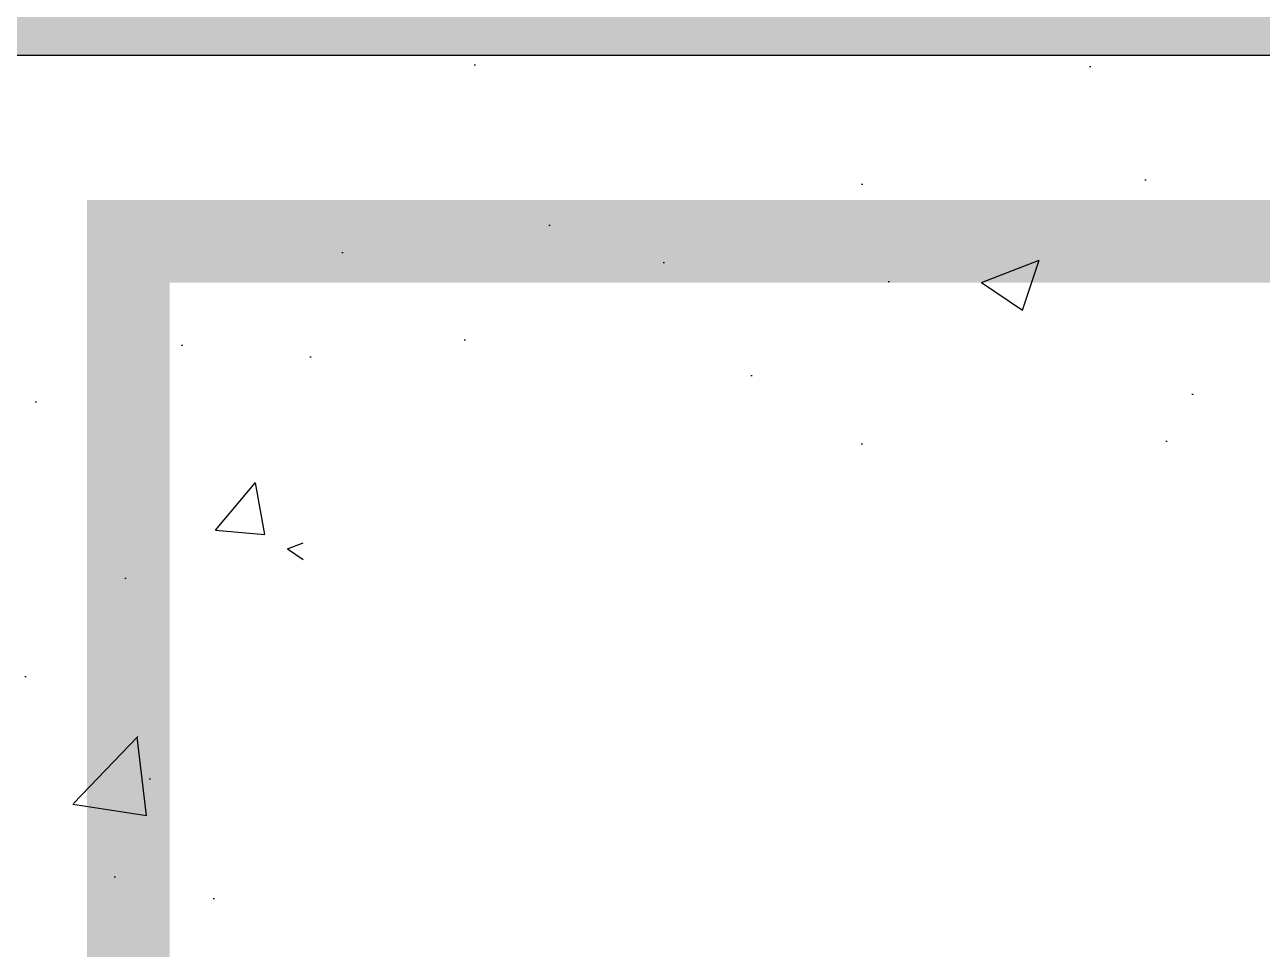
# Model space of a CAD drawing. Header units: millimetres. Extents: x 0 to 119933, y -45162 to 41221.
# Drawn here: x 4713.8 to 4863.6, y -5301.6 to -5189.7 of the extents above; entities that cross this region are included whole.
import ezdxf

# ---------------------------------------------------------------- set-up
doc = ezdxf.new("R2010")
doc.units = ezdxf.units.MM
doc.linetypes.add('ACAD_ISO02W100', pattern=[15, 12, -3])
doc.layers.add('0-dlc-sol-paving', color=250, linetype='Continuous')
doc.layers.add('F_DASH', color=8, linetype='ACAD_ISO02W100')

msp = doc.modelspace()

# ---------------------------------------------------------------- hatches: boundary and pattern name
at = {"layer": '0-dlc-sol-paving'}
h = msp.add_hatch(dxfattribs=at)
h.set_pattern_fill('AR-CONC', color=256, scale=10, style=0)
h.set_pattern_definition([(49.99999999999999, (-210562.7640807689, 1226.476317744438), (71.72601826007535, -6.275213498259511), [7.5, -82.5]), (355, (-210562.7640807689, 1226.476317744438), (-13.8751333613, 75.21921337000119), [6, -66]), (100.45144446, (-210556.7869126685, 1225.953383344427), (57.8508846727112, 68.94399909686294), [6.374019199999966, -70.11421119999946]), (46.18420000000002, (-210562.7640807689, 1246.476317744438), (106.7241330671572, -16.55192807930765), [11.24999999999993, -123.7499999999995]), (96.63563549, (-210553.8704062691, 1245.096987044437), (93.46619456742283, 97.41186007745505), [9.5610342, -105.171376]), (351.1841639899999, (-210562.7640807689, 1246.476317744438), (93.46619450547732, 97.41186002699902), [9, -99.0000001]), (21, (-210552.7640807689, 1241.476317744438), (59.69070521184616, -40.26188906653388), [7.5, -82.5]), (326.0000000000001, (-210552.7640807689, 1241.476317744438), (24.33153319215817, 72.5150045046853), [6, -66]), (71.45144474, (-210547.7898553689, 1238.121160344423), (84.02223767299711, 32.25311528063538), [6.374019000000001, -70.1142112]), (37.50000000000001, (-210562.7640807689, 1226.476317744438), (1.215985531729067, 33.28938538313115), [0, -65.19999999999999, 0, -67, 0, -66.25]), (7.499999999999999, (-210562.7640807689, 1226.476317744438), (26.30695374421486, 39.44117118823603), [0, -38.2, 0, -63.7, 0, -25.25]), (327.5, (-210585.0640807687, 1226.476317744438), (53.3822436172409, -2.255487173437976), [0, -25, 0, -78, 0, -103.5]), (317.5, (-210595.0640807687, 1226.476317744438), (58.31861693423862, 10.01049823323177), [0, -32.5, 0, -51.8, 0, -73.5])])
edge = h.paths.add_edge_path()
edge.add_line((4947.480144742876, -5193.37174965226), (4939.4801447317, -5193.37174965226))
edge.add_line((4939.4801447317, -5193.37174965226), (4726.240144747309, -5193.371749648157))
edge.add_line((4726.240144747309, -5193.371749648157), (4726.240144746378, -5196.371751534871))
edge.add_line((4726.240144746378, -5196.371751534871), (4706.240144746378, -5223.451426713002))
edge.add_line((4706.240144746378, -5223.451426713002), (4706.240144746378, -5653.451429476148))
edge.add_line((4706.240144745447, -5653.451429476148), (4747.480144746602, -5653.451429476061))
edge.add_line((4747.480144746602, -5653.451429476061), (4747.480144746602, -5243.370518421087))
edge.add_line((4747.480144746602, -5243.370518421058), (4909.559369680472, -5243.370518421058))
edge.add_arc((4900.597105813213, -5233.766598203541), 13.13611271173476, 313.0206178244434, 351.9630589781268)
edge.add_line((4913.604197360575, -5235.603178349558), (4914.833170491271, -5234.74316378913))
edge.add_line((4914.833170492202, -5234.743163789159), (4919.522205117159, -5241.443861461334))
edge.add_arc((4920.341520537622, -5240.87051842097), 1.000000000111752, 214.983676686116, 270)
edge.add_line((4920.341520537622, -5241.870518421058), (4946.480144742876, -5241.870518421058))
edge.add_arc((4946.480144742876, -5240.870518421058), 1, 270, 360)
edge.add_line((4947.480144742876, -5240.870518421058), (4947.480144742876, -5193.37174965226))
at = {"layer": 'F_DASH'}
h = msp.add_hatch(dxfattribs=at)
h.set_pattern_fill('AR-SAND', color=256, scale=0.2, style=0, double=1)
h.set_pattern_definition([(37.50000000000001, (-927.7719135852531, 8268.814706470961), (-0.3200062591968091, 9.788264746586847), [0, -7.721600000000001, 0, -8.636000000000001, 0, -8.255]), (7.499999999999999, (-927.7719135852531, 8268.814706470961), (8.990465662760053, 14.33650201136709), [0, -4.1656, 0, -6.959600000000001, 0, -2.667]), (327.5, (-934.0203135851771, 8268.814706470961), (15.81984740482916, 0.02874369357091524), [0, -2.54, 0, -9.144, 0, -11.938]), (317.5, (-934.0203135851771, 8268.814706470961), (15.27112904944594, 4.458586465144326), [0, -1.27, 0, -5.9944, 0, -6.858000000000001])])
h.paths.add_polyline_path([(4356.240144739859, -5163.371749642714), (4356.240144738927, -5193.371749641201), (4906.178730048239, -5193.37174965226), (4906.178730048239, -5163.371749653774)])

# ---------------------------------------------------------------- linework, layer by layer
at = {"layer": 'F_DASH', "ltscale": 200}
msp.add_lwpolyline([(4356.240144738927, -5163.37174964254), (4356.240144739859, -5193.371749641026), (4907.678730048239, -5193.37174965226), (4907.678730048239, -5163.371749653774)], close=True, dxfattribs=at)
at = {"layer": 'F_DASH', "ltscale": 100, "const_width": 10}
msp.add_lwpolyline([(4726.308037946001, -5653.451429476061), (4726.308037946001, -5215.886802956638), (4947.480144742876, -5215.88680296601)], dxfattribs=at)

doc.saveas('drawing.dxf')
